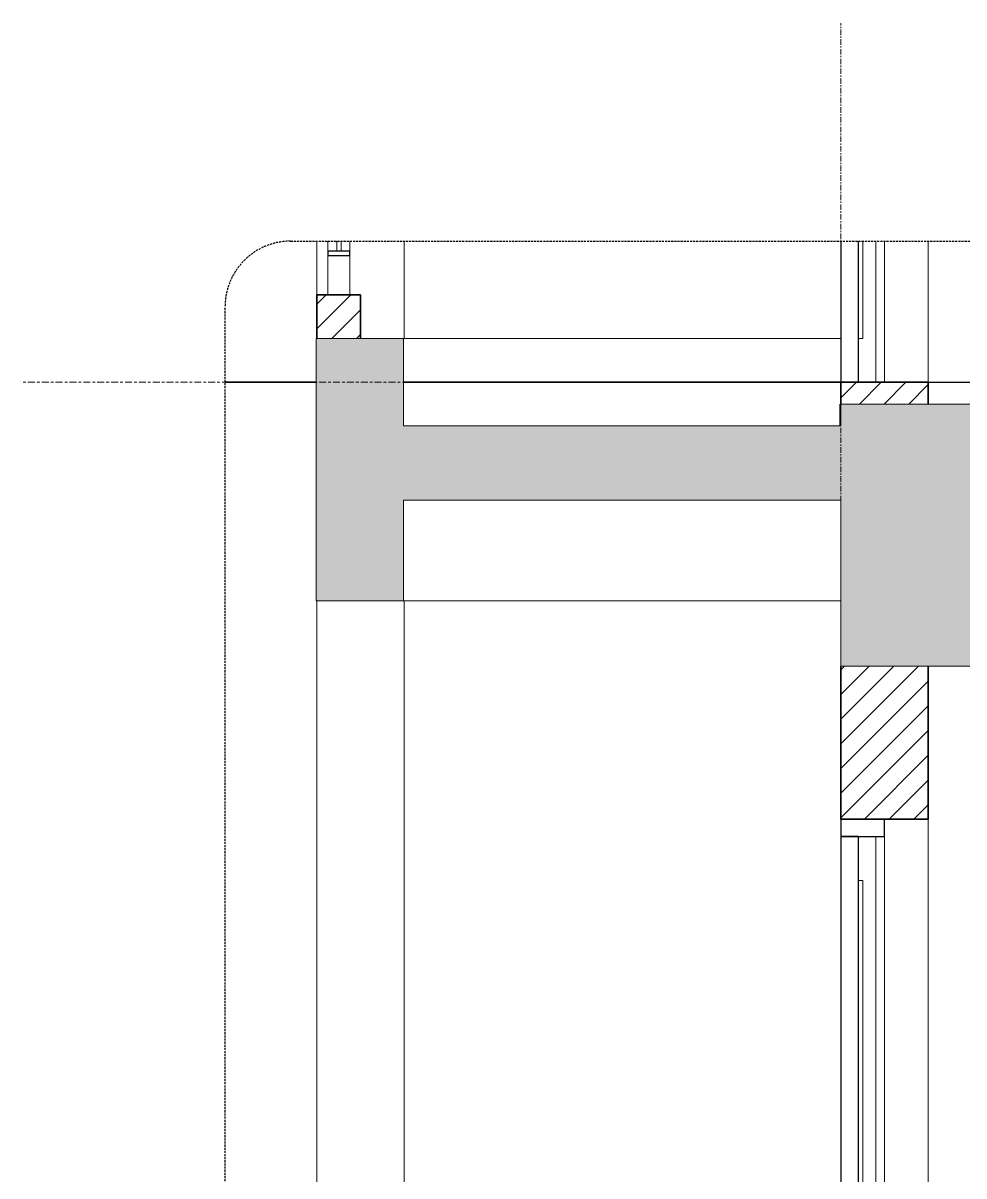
# Model space of a CAD drawing. Header units: millimetres. Extents: x 50254 to 245170, y 481 to 78637.
# Drawn here: x 65423 to 67577, y 3783 to 6422 of the extents above; entities that cross this region are included whole.
import ezdxf

# ---------------------------------------------------------------- set-up
doc = ezdxf.new("R2010")
doc.units = ezdxf.units.MM
for name, pattern in [('Centre', [31.75, 6.35, -4.7625, 15.875, -4.7625]), ('Grid Line', [22.225, 12.7, -3.175, 3.175, -3.175]), ('Hidden', [7.14375, 4.7625, -2.38125]), ('IMPORT-CENTER _2_', [40.64, 25.4, -5.08, 5.08, -5.08])]:
    doc.linetypes.add(name, pattern=pattern)
for name, color, linetype, lineweight in [('0-4', 90, 'Continuous', 5), ('A-DETL-GENF', 92, 'Continuous', 18), ('A-DETL-GENF-4', 92, 'Hidden', 25), ('A-DETL-GENF-5', 9, 'Continuous', 18), ('A-DETL-THIN', 151, 'Continuous', 18), ('A-DOOR', 31, 'Continuous', 18), ('A-DOOR-4', 31, 'Continuous', 25), ('A-DOOR-FRAM', 31, 'Continuous', 25), ('A-DOOR-FRAM-1', 31, 'Continuous', 18), ('A-DOOR-GLAZ', 31, 'Continuous', 18), ('A-FLOR-FNSH-1', 250, 'Continuous', 35), ('A-FLOR-HRAL', 11, 'Continuous', 18), ('A-FLOR-HRAL-3', 11, 'Continuous', 25), ('A-FLOR-LEVL-2', 51, 'Centre', 9), ('A-FLOR-PATT-1', 253, 'Continuous', 18), ('A-WALL', 113, 'Continuous', 18), ('A-WALL-4', 250, 'Continuous', 35), ('A-WALL-PATT-2', 111, 'Continuous', 18), ('G-IMPT', 8, 'Continuous', 18), ('G-IMPT-4', 8, 'IMPORT-CENTER _2_', 18), ('M-EQPM', 50, 'Continuous', 18), ('M-EQPM-2', 50, 'Continuous', 25), ('S-BEAM-1', 7, 'Continuous', 18), ('S-COLS', 52, 'Continuous', 18), ('S-GRID-1', 1, 'Grid Line', 9)]:
    doc.layers.add(name, color=color, linetype=linetype, lineweight=lineweight)
pattern_1 = [(50, (29822, 15375), (364.368, -31.878), [38.1, -419.1]), (355, (29822, 15375), (-70.486, 382.113), [30.48, -335.28]), (100.451, (29852.37, 15372.34), (293.885, 350.233), [32.38, -356.18]), (46.184, (29822, 15476.6), (542.158, -84.086), [57.15, -628.65]), (96.636, (29867.2, 15469.6), (474.805, 494.855), [48.57, -534.27]), (351.184, (29822, 15476.6), (474.81, 494.85), [45.72, -502.92]), (21, (29872.8, 15451.2), (303.2285, -204.5305), [38.1, -419.1]), (326, (29872.8, 15451.2), (123.604, 368.376), [30.48, -335.28]), (71.451, (29898.08, 15434.16), (426.834, 163.843), [32.38, -356.18]), (37.5, (29822, 15375), (6.1766, 169.1102), [3.353, -327.863, 3.353, -337.007, -336.55]), (37.5, (29822, 15375), (6.1766, 169.1102), [-671.576, 3.353, -333.197]), (7.5, (29822, 15375), (133.639, 200.3615), [3.353, -190.703, 3.353, -320.243, -128.27]), (7.5, (29822, 15375), (133.639, 200.3615), [-517.652, 3.353, -124.917]), (327.5, (29708.72, 15375), (271.1818, -11.4584), [3.353, -123.647, 3.353, -392.887, -525.78]), (327.5, (29708.72, 15375), (271.1818, -11.4584), [-523.24, 3.353, -522.427]), (317.5, (29657.92, 15375), (296.2585, 50.853), [3.353, -161.747, 3.353, -259.791, -373.38]), (317.5, (29657.92, 15375), (296.2585, 50.853), [-428.244, 3.353, -370.027]), (45, (29822, 15375), (-125.7236, 125.7236), []), (45, (29822, 15565.5), (-125.7236, 125.7236), [])]
pattern_2 = [(45, (72580.485, 15375), (-28.28427, 28.28427), [])]

# ---------------------------------------------------------------- blocks, each defined once
blk = doc.blocks.new('NCV_TKTC_KET CAU_rvt-2-TKCS_CĂN HỘ LOẠI 1 - MẶT CẮT 1')
at = {"layer": 'A-FLOR-PATT-1'}
h = blk.add_hatch(dxfattribs=at)
h.set_pattern_fill('FP_4', color=256, style=0, pattern_type=2)
h.set_pattern_definition(pattern_1)
h.paths.add_polyline_path([(24535.3, 5500), (24536.9, 5500), (24536.9, 5550), (24535.3, 5550), (24535.3, 5500.7)])
h.paths.add_polyline_path([(33537.4, 5530), (33537.4, 5550), (33534.9, 5550), (33534.9, 5530)])
h = blk.add_hatch(dxfattribs=at)
h.set_pattern_fill('FP_4', color=256, style=0, pattern_type=2)
h.set_pattern_definition(pattern_1)
h.paths.add_polyline_path([(24535.3, 5500), (24536.9, 5500), (24536.9, 5550), (24535.3, 5550), (24535.3, 5500.7)])
h.paths.add_polyline_path([(33537.4, 5530), (33537.4, 5550), (33534.9, 5550), (33534.9, 5530)])
at = {"layer": 'A-FLOR-FNSH-1'}
for p, q in [((24536.9, 5550), (24535.3, 5550)), ((24535.3, 5550), (24535.3, 5500))]:
    blk.add_line(p, q, dxfattribs=at)
at = {"layer": 'S-BEAM-1'}
for p, q in [((23535.3, 5700), (24536.9, 5700)), ((23535.3, 5100), (24536.9, 5100))]:
    blk.add_line(p, q, dxfattribs=at)
blk = doc.blocks.new('DEG_02-DEG_03 - DEG_02-2500x2400mm-CỬA ĐI 02 CÁNH TRƯỢT-625766-TKCS_CĂN HỘ LOẠI 1 - MẶT CẮT 1')
at = {"layer": 'A-DOOR'}
for p, q in [((24616.9, 4560), (24616.9, 2200)), ((24503.9, 3408.7), (24502.6, 3408.7)), ((24503.9, 3343.9), (24503.9, 3408.7)), ((24533.9, 3407), (24503.9, 3407)), ((24503.9, 3407), (24503.9, 3393)), ((24533.9, 3407), (24503.9, 3407)), ((24536.9, 3420), (24533.9, 3420)), ((24536.9, 3420), (24533.9, 3420)), ((24533.9, 3420), (24533.9, 3380)), ((24533.9, 3393), (24533.9, 3407)), ((24536.9, 3380), (24536.9, 3420)), ((24619.9, 3420), (24616.9, 3420)), ((24619.9, 3420), (24619.9, 3400)), ((24649.9, 3407), (24619.9, 3407)), ((24649.9, 3399.2), (24649.9, 3408.3)), ((24503.9, 3393), (24533.9, 3393)), ((24503.9, 3393), (24533.9, 3393)), ((24533.9, 3380), (24536.9, 3380)), ((24533.9, 3380), (24536.9, 3380)), ((24616.9, 3380), (24619.9, 3380)), ((24619.9, 3400), (24619.9, 3380)), ((24619.9, 3393), (24649.9, 3393)), ((24649.9, 3345.2), (24649.9, 3399.2)), ((24503.9, 3343.9), (24503.9, 3343.7)), ((24503.9, 3343.7), (24503.9, 3343.8)), ((24649.9, 3343.7), (24649.9, 3345.2)), ((24649.9, 3345.2), (24649.9, 3343.7))]:
    blk.add_line(p, q, dxfattribs=at)
at = {"layer": 'A-DOOR', "flags": 128}
for points in [[(24493, 3399.2), (24493, 3399.6), (24493, 3400), (24493.1, 3400.3), (24493.1, 3400.7), (24493.2, 3401.1), (24493.3, 3401.5), (24493.4, 3401.8), (24493.5, 3402.2), (24493.6, 3402.5), (24493.7, 3402.9), (24493.9, 3403.2), (24494.1, 3403.6), (24494.2, 3403.9), (24494.4, 3404.2), (24494.6, 3404.5), (24494.9, 3404.9), (24495.1, 3405.2), (24495.3, 3405.4), (24495.6, 3405.7), (24495.9, 3406), (24496.1, 3406.3), (24496.4, 3406.5), (24496.7, 3406.7), (24497, 3407), (24497.3, 3407.2), (24497.7, 3407.4), (24498, 3407.5), (24498.3, 3407.7), (24498.7, 3407.9), (24499, 3408), (24499.4, 3408.2), (24499.7, 3408.3), (24500.1, 3408.4), (24500.5, 3408.5), (24500.8, 3408.5), (24501.2, 3408.6), (24501.6, 3408.6), (24502, 3408.7), (24502.3, 3408.7), (24502.4, 3408.7)], [(24502.6, 3408.7), (24500.5, 3408.4), (24498.5, 3407.8), (24496.6, 3406.6), (24495.1, 3405.2), (24494, 3403.3), (24493.2, 3401.3), (24493, 3399.2)], [(24502.6, 3408.7), (24502.6, 3408.7), (24502.6, 3408.7), (24502.5, 3408.7), (24502.5, 3408.7), (24502.5, 3408.7), (24502.5, 3408.7), (24502.5, 3408.7), (24502.5, 3408.7), (24502.4, 3408.7), (24502.4, 3408.7), (24502.4, 3408.7), (24502.4, 3408.7)], [(24502.4, 3408.7), (24502.4, 3408.7), (24502.4, 3408.7), (24502.4, 3408.7), (24502.5, 3408.7), (24502.5, 3408.7), (24502.5, 3408.7), (24502.5, 3408.7), (24502.5, 3408.7), (24502.5, 3408.7), (24502.6, 3408.7), (24502.6, 3408.7), (24502.6, 3408.7), (24502.6, 3408.7), (24502.7, 3408.7), (24502.7, 3408.7), (24502.7, 3408.7), (24502.8, 3408.7), (24502.8, 3408.7), (24502.8, 3408.7), (24502.9, 3408.7), (24502.9, 3408.7), (24503, 3408.7), (24503, 3408.7), (24503.1, 3408.7), (24503.1, 3408.7), (24503.2, 3408.7), (24503.2, 3408.7), (24503.3, 3408.7), (24503.3, 3408.7), (24503.4, 3408.7), (24503.4, 3408.7), (24503.5, 3408.7), (24503.6, 3408.7), (24503.6, 3408.7), (24503.7, 3408.7), (24503.7, 3408.7), (24503.8, 3408.7), (24503.9, 3408.7), (24503.9, 3408.7), (24503.9, 3408.7)], [(24649.9, 3408.7), (24650, 3408.7), (24650.1, 3408.7), (24650.1, 3408.7), (24650.2, 3408.7), (24650.2, 3408.7), (24650.3, 3408.7), (24650.4, 3408.7), (24650.4, 3408.7), (24650.5, 3408.7), (24650.5, 3408.7), (24650.6, 3408.7), (24650.6, 3408.7), (24650.7, 3408.7), (24650.7, 3408.7), (24650.8, 3408.7), (24650.8, 3408.7), (24650.9, 3408.7), (24650.9, 3408.7), (24651, 3408.7), (24651, 3408.7), (24651.1, 3408.7), (24651.1, 3408.7), (24651.1, 3408.7), (24651.2, 3408.7), (24651.2, 3408.7), (24651.2, 3408.7), (24651.3, 3408.7), (24651.3, 3408.7), (24651.3, 3408.7), (24651.3, 3408.7), (24651.4, 3408.7), (24651.4, 3408.7), (24651.4, 3408.7), (24651.4, 3408.7), (24651.4, 3408.7), (24651.4, 3408.7), (24651.4, 3408.7), (24651.4, 3408.7), (24651.4, 3408.7)], [(24651.4, 3408.7), (24651.4, 3408.7), (24651.4, 3408.7), (24651.4, 3408.7), (24651.4, 3408.7), (24651.4, 3408.7), (24651.4, 3408.7), (24651.4, 3408.7), (24651.4, 3408.7), (24651.3, 3408.7), (24651.3, 3408.7), (24651.3, 3408.7), (24651.3, 3408.7), (24651.2, 3408.7), (24651.2, 3408.7), (24651.2, 3408.7), (24651.1, 3408.7), (24651.1, 3408.7), (24651.1, 3408.7), (24651, 3408.7), (24651, 3408.7), (24650.9, 3408.7), (24650.9, 3408.7), (24650.8, 3408.7), (24650.8, 3408.7), (24650.7, 3408.7), (24650.7, 3408.7), (24650.6, 3408.7), (24650.6, 3408.7), (24650.5, 3408.7), (24650.5, 3408.7), (24650.4, 3408.7), (24650.4, 3408.7), (24650.3, 3408.7), (24650.2, 3408.7), (24650.2, 3408.7), (24650.1, 3408.7), (24650.1, 3408.7), (24650, 3408.7), (24650, 3408.7), (24649.9, 3408.7)], [(24651.4, 3408.7), (24651.8, 3408.7), (24652.2, 3408.6), (24652.6, 3408.6), (24652.9, 3408.5), (24653.3, 3408.5), (24653.7, 3408.4), (24654, 3408.3), (24654.4, 3408.2), (24654.8, 3408.1), (24655.1, 3407.9), (24655.5, 3407.8), (24655.8, 3407.6), (24656.1, 3407.4), (24656.5, 3407.2), (24656.8, 3407), (24657.1, 3406.8), (24657.4, 3406.6), (24657.7, 3406.3), (24657.9, 3406.1), (24658.2, 3405.8), (24658.5, 3405.5), (24658.7, 3405.2), (24659, 3404.9), (24659.2, 3404.6), (24659.4, 3404.3), (24659.6, 3404), (24659.8, 3403.7), (24659.9, 3403.3), (24660.1, 3403), (24660.2, 3402.6), (24660.4, 3402.3), (24660.5, 3401.9), (24660.6, 3401.6), (24660.7, 3401.2), (24660.7, 3400.8), (24660.8, 3400.4), (24660.8, 3400.1), (24660.9, 3399.7), (24660.9, 3399.3), (24660.9, 3399.2)], [(24502.1, 3345.2), (24500.1, 3351.5), (24498.3, 3357.8), (24496.7, 3364.2), (24495.5, 3370.7), (24494.5, 3377.2), (24493.7, 3383.8), (24493.2, 3390.3), (24493, 3396.9), (24493, 3399.2)], [(24493, 3399.2), (24494, 3380.9), (24497.1, 3362.8), (24502.2, 3345.2)], [(24660.9, 3399.2), (24660.8, 3392.6), (24660.4, 3386), (24659.7, 3379.5), (24658.8, 3373), (24657.6, 3366.5), (24656.2, 3360.1), (24654.5, 3353.7), (24652.5, 3347.4), (24651.8, 3345.2)], [(24503.9, 3343.7), (24503.8, 3343.7), (24503.8, 3343.7), (24503.7, 3343.7), (24503.6, 3343.8), (24503.5, 3343.8), (24503.4, 3343.8), (24503.3, 3343.9), (24503.2, 3343.9), (24503.1, 3343.9), (24503.1, 3344), (24503, 3344), (24502.9, 3344.1), (24502.8, 3344.2), (24502.8, 3344.2), (24502.7, 3344.3), (24502.6, 3344.3), (24502.6, 3344.4), (24502.5, 3344.5), (24502.4, 3344.6), (24502.4, 3344.6), (24502.3, 3344.7), (24502.3, 3344.8), (24502.2, 3344.9), (24502.2, 3345), (24502.2, 3345), (24502.1, 3345.1), (24502.1, 3345.2)], [(24502.2, 3345.2), (24502.5, 3344.7), (24502.9, 3344.3), (24503.4, 3344), (24503.9, 3343.9)], [(24651.8, 3345.2), (24651.8, 3345.1), (24651.7, 3345), (24651.7, 3345), (24651.6, 3344.9), (24651.6, 3344.8), (24651.5, 3344.7), (24651.5, 3344.6), (24651.4, 3344.6), (24651.4, 3344.5), (24651.3, 3344.4), (24651.2, 3344.3), (24651.2, 3344.3), (24651.1, 3344.2), (24651, 3344.2), (24651, 3344.1), (24650.9, 3344), (24650.8, 3344), (24650.7, 3343.9), (24650.6, 3343.9), (24650.6, 3343.9), (24650.5, 3343.8), (24650.4, 3343.8), (24650.3, 3343.8), (24650.2, 3343.7), (24650.1, 3343.7), (24650, 3343.7), (24649.9, 3343.7)]]:
    blk.add_lwpolyline(points, dxfattribs=at)
at = {"layer": 'A-DOOR-4'}
for p, q in [((24576.9, 4560), (24536.9, 4560)), ((24536.9, 4560), (24536.9, 2200)), ((24576.9, 2200), (24576.9, 4560)), ((24536.9, 2200), (24576.9, 2200))]:
    blk.add_line(p, q, dxfattribs=at)
at = {"layer": 'A-DOOR-FRAM'}
for p, q in [((24636.9, 4600), (24536.9, 4600)), ((24536.9, 4600), (24536.9, 4560)), ((24636.9, 4560), (24636.9, 4600)), ((24536.9, 4560), (24636.9, 4560))]:
    blk.add_line(p, q, dxfattribs=at)
at = {"layer": 'A-DOOR-FRAM-1'}
for p, q in [((24636.9, 4560), (24636.9, 3407)), ((24636.9, 3393.1), (24636.9, 2200))]:
    blk.add_line(p, q, dxfattribs=at)
at = {"layer": 'A-DOOR-GLAZ'}
for p, q in [((24586.9, 4460), (24576.9, 4460)), ((24586.9, 4460), (24586.9, 2300)), ((24576.9, 2300), (24586.9, 2300))]:
    blk.add_line(p, q, dxfattribs=at)
blk = doc.blocks.new('DEG_02-DEG_03 - DEG_02-2500x2400mm-CỬA ĐI 02 CÁNH TRƯỢT-V23-TKCS_CĂN HỘ LOẠI 1 - MẶT CẮT 1')
at = {"layer": 'A-DOOR'}
blk.add_line((24616.9, 5923), (24616.9, 5600), dxfattribs=at)
at = {"layer": 'A-DOOR-4'}
for p, q in [((24536.9, 5923), (24536.9, 5600)), ((24576.9, 5600), (24576.9, 5923)), ((24536.9, 5600), (24576.9, 5600))]:
    blk.add_line(p, q, dxfattribs=at)
at = {"layer": 'A-DOOR-FRAM-1'}
blk.add_line((24636.9, 5923), (24636.9, 5600), dxfattribs=at)
at = {"layer": 'A-DOOR-GLAZ'}
for p in [(24586.9, 5923), (24576.9, 5700)]:
    blk.add_line(p, (24586.9, 5700), dxfattribs=at)
blk = doc.blocks.new('Railing - 50 x 10mm-1251315-TKCS_CĂN HỘ LOẠI 1 - MẶT CẮT 1')
at = {"layer": 'A-FLOR-HRAL'}
for p, q in [((23362.4, 5900), (23362.4, 5923)), ((23412.4, 5900), (23412.4, 5923)), ((23362.4, 5800), (23362.4, 5890)), ((23412.4, 5800), (23412.4, 5890))]:
    blk.add_line(p, q, dxfattribs=at)
blk = doc.blocks.new('Railing - 10mm-1251313-TKCS_CĂN HỘ LOẠI 1 - MẶT CẮT 1')
at = {"layer": 'A-FLOR-HRAL'}
for p, q in [((23382.4, 5900), (23382.4, 5923)), ((23392.4, 5900), (23392.4, 5923))]:
    blk.add_line(p, q, dxfattribs=at)
blk = doc.blocks.new('Railing - Railing-1266134-TKCS_CĂN HỘ LOẠI 1 - MẶT CẮT 1')
at = {"layer": 'A-FLOR-HRAL-3'}
for p, q in [((23412.4, 5900), (23362.4, 5900)), ((23362.4, 5900), (23362.4, 5890)), ((23362.4, 5890), (23412.4, 5890)), ((23412.4, 5890), (23412.4, 5900))]:
    blk.add_line(p, q, dxfattribs=at)
for name in ['Railing - 50 x 10mm-1251315-TKCS_CĂN HỘ LOẠI 1 - MẶT CẮT 1', 'Railing - 10mm-1251313-TKCS_CĂN HỘ LOẠI 1 - MẶT CẮT 1']:
    blk.add_blockref(name, (0, 0))
blk = doc.blocks.new('TKTC_XREF_251221_MB TANG 2-7 - TKTC_XREF_260130_MB TANG 2-5_dwg_THU NUOC - THU NUOC-444531-TKCS_MB TẦNG 1-4746804-TKCS_CĂN HỘ LOẠI 1 - MẶT CẮT 1')
at = {"layer": 'G-IMPT'}
for p, q in [((23639.3, 5600), (23789.3, 5600)), ((23789.3, 5600), (23639.3, 5600)), ((23664.3, 5600), (23764.3, 5600)), ((23764.3, 5600), (23664.3, 5600)), ((23680.3, 5600), (23674.3, 5600)), ((23674.3, 5600), (23680.3, 5600)), ((23686.7, 5600), (23692.7, 5600)), ((23692.7, 5600), (23686.7, 5600)), ((23699.1, 5600), (23705.1, 5600)), ((23705.1, 5600), (23699.1, 5600)), ((23717.6, 5600), (23711.6, 5600)), ((23711.6, 5600), (23717.6, 5600)), ((23717.6, 5600), (23711.6, 5600)), ((23711.6, 5600), (23717.6, 5600)), ((23714.3, 5600), (23714.3, 5600)), ((23714.3, 5600), (23714.3, 5600)), ((23714.3, 5600), (23714.3, 5600)), ((23714.3, 5600), (23714.3, 5600)), ((23729.6, 5600), (23723.6, 5600)), ((23723.6, 5600), (23729.6, 5600)), ((23742, 5600), (23736, 5600)), ((23736, 5600), (23742, 5600)), ((23748.4, 5600), (23754.4, 5600)), ((23754.4, 5600), (23748.4, 5600))]:
    blk.add_line(p, q, dxfattribs=at)
blk = doc.blocks.new('TKTC_XREF_251221_MB TANG 2-7 - TKTC_XREF_260130_MB TANG 2-5_dwg_$cc-V43-TKCS_CĂN HỘ LOẠI 1 - MẶT CẮT 1')
at = {"layer": 'G-IMPT-4'}
for p, q in [((24346.1, 5600), (24499.1, 5600)), ((24422.6, 5600), (24422.6, 5600))]:
    blk.add_line(p, q, dxfattribs=at)
at = {"layer": 'M-EQPM'}
for p, q in [((24422.6, 5600), (24368.5, 5600)), ((24368.5, 5600), (24422.6, 5600)), ((24422.6, 5600), (24410, 5600)), ((24410, 5600), (24422.6, 5600)), ((24422.6, 5600), (24435.1, 5600)), ((24435.1, 5600), (24422.6, 5600)), ((24479.4, 5600), (24479.4, 5600))]:
    blk.add_line(p, q, dxfattribs=at)
blk = doc.blocks.new('TKTC_XREF_251221_MB TANG 2-7 - TKTC_XREF_260130_MB TANG 2-5_dwg_CUM U_DN100-V44-TKCS_CĂN HỘ LOẠI 1 - MẶT CẮT 1')
at = {"layer": 'G-IMPT'}
for p, q in [((24422.6, 5600), (24355.5, 5600)), ((24355.5, 5600), (24422.6, 5600)), ((24422.6, 5600), (24363.2, 5600)), ((24363.2, 5600), (24422.6, 5600)), ((24422.6, 5600), (24422.6, 5600)), ((24487.4, 5600), (24422.6, 5600)), ((24487.4, 5600), (24422.6, 5600)), ((24487.4, 5600), (24422.6, 5600)), ((24487.4, 5600), (24422.6, 5600)), ((24489.3, 5600), (24487.4, 5600)), ((24487.4, 5600), (24489.3, 5600)), ((24489.3, 5600), (24487.4, 5600)), ((24487.4, 5600), (24489.3, 5600)), ((24494.1, 5600), (24489.3, 5600)), ((24489.3, 5600), (24494.1, 5600)), ((24489.3, 5600), (24494.1, 5600)), ((24489.3, 5600), (24494.1, 5600)), ((24494.1, 5600), (24489.3, 5600)), ((24489.3, 5600), (24494.1, 5600)), ((24489.3, 5600), (24494.1, 5600)), ((24489.3, 5600), (24494.1, 5600)), ((24494.1, 5600), (24494.1, 5600)), ((24494.1, 5600), (24494.1, 5600)), ((24495.1, 5600), (24500.5, 5600)), ((24500.5, 5600), (24495.1, 5600)), ((24495.1, 5600), (24500.5, 5600)), ((24500.5, 5600), (24495.1, 5600)), ((24501.5, 5600), (24500.5, 5600)), ((24500.5, 5600), (24501.5, 5600)), ((24501.5, 5600), (24500.5, 5600)), ((24500.5, 5600), (24501.5, 5600))]:
    blk.add_line(p, q, dxfattribs=at)
blk = doc.blocks.new('TKTC_XREF_251221_MB TANG 2-7 - TKTC_XREF_260130_MB TANG 2-5_dwg_$cc-V45-TKCS_CĂN HỘ LOẠI 1 - MẶT CẮT 1')
at = {"layer": 'G-IMPT-4'}
for p, q in [((24374.1, 5600), (24495.2, 5600)), ((24435, 5600), (24434.4, 5600))]:
    blk.add_line(p, q, dxfattribs=at)
at = {"layer": 'M-EQPM'}
for p, q in [((24434.9, 5600), (24434.4, 5600)), ((24434.4, 5600), (24434.7, 5600)), ((24434.7, 5600), (24434.9, 5600)), ((24479.7, 5600), (24479.7, 5600))]:
    blk.add_line(p, q, dxfattribs=at)
blk = doc.blocks.new('TKTC_XREF_251221_MB TANG 2-7 - TKTC_XREF_260130_MB TANG 2-5_dwg_CUM U_DN100-V46-TKCS_CĂN HỘ LOẠI 1 - MẶT CẮT 1')
at = {"layer": 'G-IMPT'}
for p, q in [((24436.1, 5600), (24436.3, 5600)), ((24487.5, 5600), (24436.1, 5600)), ((24436.2, 5600), (24436.3, 5600)), ((24436.2, 5600), (24436.3, 5600)), ((24487.6, 5600), (24436.3, 5600)), ((24489, 5600), (24492.8, 5600)), ((24489, 5600), (24492.8, 5600)), ((24489.1, 5600), (24492.9, 5600)), ((24489.1, 5600), (24492.9, 5600)), ((24492.8, 5600), (24492.8, 5600)), ((24492.8, 5600), (24492.8, 5600)), ((24492.8, 5600), (24492.8, 5600)), ((24492.9, 5600), (24492.9, 5600)), ((24492.9, 5600), (24492.9, 5600)), ((24492.9, 5600), (24492.9, 5600)), ((24493.5, 5600), (24493.5, 5600)), ((24493.7, 5600), (24493.6, 5600)), ((24495.1, 5600), (24495.1, 5600)), ((24495.2, 5600), (24495.2, 5600)), ((24496.6, 5600), (24496.6, 5600)), ((24496.7, 5600), (24496.7, 5600)), ((24498.6, 5600), (24497.8, 5600)), ((24497.8, 5600), (24498.6, 5600)), ((24498.7, 5600), (24497.9, 5600)), ((24497.9, 5600), (24498.7, 5600)), ((24498.6, 5600), (24498.6, 5600)), ((24498.7, 5600), (24498.7, 5600))]:
    blk.add_line(p, q, dxfattribs=at)
at = {"layer": 'G-IMPT', "flags": 128}
for points in [[(24487.5, 5600), (24436.2, 5600), (24436.2, 5600)], [(24487.6, 5600), (24436.3, 5600), (24436.3, 5600)], [(24489, 5600), (24489, 5600), (24487.5, 5600), (24487.5, 5600), (24489, 5600), (24489, 5600)], [(24489.1, 5600), (24489.1, 5600), (24487.6, 5600), (24487.6, 5600), (24489.1, 5600), (24489.1, 5600)], [(24492.8, 5600), (24489, 5600), (24489, 5600), (24492.8, 5600)], [(24492.9, 5600), (24489.1, 5600), (24489.1, 5600), (24492.9, 5600)], [(24493.5, 5600), (24497.8, 5600), (24497.8, 5600), (24493.5, 5600)], [(24493.7, 5600), (24497.9, 5600), (24497.9, 5600), (24493.7, 5600)]]:
    blk.add_lwpolyline(points, dxfattribs=at)
blk = doc.blocks.new('TKTC_XREF_251221_MB TANG 2-7 - TKTC_XREF_260130_MB TANG 2-5_dwg_$cc-V51-TKCS_CĂN HỘ LOẠI 1 - MẶT CẮT 1')
at = {"layer": 'G-IMPT-4'}
for p, q in [((24231.9, 5600), (24384.9, 5600)), ((24308.4, 5600), (24308.4, 5600))]:
    blk.add_line(p, q, dxfattribs=at)
at = {"layer": 'M-EQPM'}
for p, q in [((24308.4, 5600), (24251.5, 5600)), ((24251.5, 5600), (24365.2, 5600)), ((24362.4, 5600), (24254.3, 5600)), ((24254.3, 5600), (24308.4, 5600)), ((24308.4, 5600), (24362.4, 5600)), ((24365.2, 5600), (24308.4, 5600))]:
    blk.add_line(p, q, dxfattribs=at)
blk = doc.blocks.new('TKTC_XREF_251221_MB TANG 2-7 - TKTC_XREF_260130_MB TANG 2-5_dwg_CUM U_DN100-V36-TKCS_CĂN HỘ LOẠI 1 - MẶT CẮT 1')
at = {"layer": 'G-IMPT'}
for p, q in [((28750.6, 5600), (28735.3, 5600)), ((28735.3, 5600), (28737.2, 5600)), ((28740.1, 5600), (28737.2, 5600)), ((28737.2, 5600), (28748.7, 5600)), ((28747.3, 5600), (28738.7, 5600)), ((28739, 5600), (28876.6, 5600)), ((28745.8, 5600), (28740.1, 5600)), ((28741.4, 5600), (28740.4, 5600)), ((28745.5, 5600), (28740.4, 5600)), ((28744.6, 5600), (28741.4, 5600)), ((28744.6, 5600), (28741.4, 5600)), ((28744.6, 5600), (28741.4, 5600)), ((28745.5, 5600), (28744.6, 5600)), ((28748.7, 5600), (28745.8, 5600)), ((28747, 5600), (28868.7, 5600)), ((28747, 5600), (28751, 5600)), ((28748.7, 5600), (28750.6, 5600)), ((28751, 5600), (28864.7, 5600)), ((28868.7, 5600), (28864.7, 5600)), ((28880.3, 5600), (28865, 5600)), ((28865, 5600), (28866.9, 5600)), ((28869.8, 5600), (28866.9, 5600)), ((28866.9, 5600), (28878.4, 5600)), ((28877, 5600), (28868.3, 5600)), ((28875.5, 5600), (28869.8, 5600)), ((28871, 5600), (28870.1, 5600)), ((28875.2, 5600), (28870.1, 5600)), ((28874.2, 5600), (28871, 5600)), ((28874.2, 5600), (28871, 5600)), ((28874.2, 5600), (28871, 5600)), ((28875.2, 5600), (28874.2, 5600)), ((28878.4, 5600), (28875.5, 5600)), ((28878.4, 5600), (28880.3, 5600))]:
    blk.add_line(p, q, dxfattribs=at)
blk = doc.blocks.new('TKTC_XREF_251221_MB TANG 2-7 - TKTC_XREF_260130_MB TANG 2-5_dwg_$cc-V49-TKCS_CĂN HỘ LOẠI 1 - MẶT CẮT 1')
at = {"layer": 'G-IMPT-4'}
for p, q in [((25236.5, 5600), (25357.6, 5600)), ((25296.7, 5600), (25297.3, 5600))]:
    blk.add_line(p, q, dxfattribs=at)
at = {"layer": 'M-EQPM'}
for p, q in [((25297, 5600), (25252, 5600)), ((25252, 5600), (25342, 5600)), ((25342, 5600), (25297, 5600)), ((25297.3, 5600), (25297.3, 5600))]:
    blk.add_line(p, q, dxfattribs=at)
blk = doc.blocks.new('TKTC_XREF_251221_MB TANG 2-7 - TKTC_XREF_260130_MB TANG 2-5_dwg_CUM U_DN100-V50-TKCS_CĂN HỘ LOẠI 1 - MẶT CẮT 1')
at = {"layer": 'G-IMPT'}
for p, q in [((25241.6, 5600), (25239.3, 5600)), ((25247.3, 5600), (25240.5, 5600)), ((25240.7, 5600), (25240.8, 5600)), ((25240.8, 5600), (25349.7, 5600)), ((25246.1, 5600), (25241.6, 5600)), ((25241.6, 5600), (25241.6, 5600)), ((25242.6, 5600), (25241.8, 5600)), ((25245.1, 5600), (25242.6, 5600)), ((25245.1, 5600), (25242.6, 5600)), ((25245.1, 5600), (25242.6, 5600)), ((25245.9, 5600), (25245.1, 5600)), ((25248.4, 5600), (25246.1, 5600)), ((25246.1, 5600), (25246.1, 5600)), ((25247.1, 5600), (25343.4, 5600)), ((25250.3, 5600), (25340.3, 5600)), ((25344.2, 5600), (25342, 5600)), ((25349.9, 5600), (25343.1, 5600)), ((25348.8, 5600), (25344.2, 5600)), ((25344.2, 5600), (25344.2, 5600)), ((25345.2, 5600), (25344.5, 5600)), ((25347.8, 5600), (25345.2, 5600)), ((25347.8, 5600), (25345.2, 5600)), ((25347.8, 5600), (25345.2, 5600)), ((25348.5, 5600), (25347.8, 5600)), ((25351, 5600), (25348.8, 5600)), ((25348.8, 5600), (25348.8, 5600)), ((25349.7, 5600), (25349.7, 5600))]:
    blk.add_line(p, q, dxfattribs=at)
at = {"layer": 'G-IMPT', "flags": 128}
for points in [[(25248.4, 5600), (25249.9, 5600), (25249.9, 5600), (25237.8, 5600), (25237.8, 5600), (25239.3, 5600)], [(25239.3, 5600), (25239.3, 5600), (25248.4, 5600), (25248.4, 5600)], [(25245.9, 5600), (25245.9, 5600), (25241.8, 5600), (25241.8, 5600)], [(25247, 5600), (25247.1, 5600), (25250.3, 5600)], [(25343.3, 5600), (25343.4, 5600), (25340.3, 5600)], [(25351.1, 5600), (25352.6, 5600), (25352.6, 5600), (25340.4, 5600), (25340.4, 5600), (25342, 5600)], [(25342, 5600), (25342, 5600), (25351.1, 5600), (25351, 5600)], [(25348.5, 5600), (25348.5, 5600), (25344.5, 5600), (25344.5, 5600)]]:
    blk.add_lwpolyline(points, dxfattribs=at)
blk = doc.blocks.new('TKTC_XREF_251221_MB TANG 2-7 - TKTC_XREF_260130_MB TANG 2-5_dwg_$cc-4746808-TKCS_CĂN HỘ LOẠI 1 - MẶT CẮT 1')
at = {"layer": 'G-IMPT-4'}
for p, q in [((24345.9, 5600), (24499, 5600)), ((24422.4, 5600), (24422.4, 5600))]:
    blk.add_line(p, q, dxfattribs=at)
at = {"layer": 'M-EQPM'}
for p, q in [((24422.4, 5600), (24368.4, 5600)), ((24368.4, 5600), (24422.4, 5600)), ((24422.4, 5600), (24409.9, 5600)), ((24409.9, 5600), (24422.4, 5600)), ((24422.4, 5600), (24435, 5600)), ((24435, 5600), (24422.4, 5600)), ((24479.3, 5600), (24479.3, 5600))]:
    blk.add_line(p, q, dxfattribs=at)
blk = doc.blocks.new('TKTC_XREF_251221_MB TANG 2-7 - TKTC_XREF_260130_MB TANG 2-5_dwg_CUM U_DN100-V56-TKCS_CĂN HỘ LOẠI 1 - MẶT CẮT 1')
at = {"layer": 'G-IMPT'}
for p, q in [((24422.4, 5600), (24355.3, 5600)), ((24355.3, 5600), (24422.4, 5600)), ((24422.4, 5600), (24363.1, 5600)), ((24363.1, 5600), (24422.4, 5600)), ((24422.4, 5600), (24422.4, 5600)), ((24487.3, 5600), (24422.4, 5600)), ((24487.3, 5600), (24422.4, 5600)), ((24487.3, 5600), (24422.4, 5600)), ((24487.3, 5600), (24422.4, 5600)), ((24489.2, 5600), (24487.3, 5600)), ((24487.3, 5600), (24489.2, 5600)), ((24489.2, 5600), (24487.3, 5600)), ((24487.3, 5600), (24489.2, 5600)), ((24494, 5600), (24489.2, 5600)), ((24489.2, 5600), (24494, 5600)), ((24489.2, 5600), (24494, 5600)), ((24489.2, 5600), (24494, 5600)), ((24494, 5600), (24489.2, 5600)), ((24489.2, 5600), (24494, 5600)), ((24489.2, 5600), (24494, 5600)), ((24489.2, 5600), (24494, 5600)), ((24494, 5600), (24494, 5600)), ((24494, 5600), (24494, 5600)), ((24494.9, 5600), (24500.4, 5600)), ((24500.4, 5600), (24494.9, 5600)), ((24494.9, 5600), (24500.4, 5600)), ((24500.4, 5600), (24494.9, 5600)), ((24501.3, 5600), (24500.4, 5600)), ((24500.4, 5600), (24501.3, 5600)), ((24501.3, 5600), (24500.4, 5600)), ((24500.4, 5600), (24501.3, 5600))]:
    blk.add_line(p, q, dxfattribs=at)
blk = doc.blocks.new('TKTC_XREF_251221_MB TANG 2-7 - TKTC_XREF_260130_MB TANG 2-5_dwg_THU NUOC - THU NUOC-444531-TKCS_MB TẦNG 1-4746810-TKCS_CĂN HỘ LOẠI 1 - MẶT CẮT 1')
at = {"layer": 'G-IMPT'}
for p, q in [((25012, 5600), (25162, 5600)), ((25162, 5600), (25012, 5600)), ((25037, 5600), (25137, 5600)), ((25137, 5600), (25037, 5600)), ((25052.9, 5600), (25046.9, 5600)), ((25046.9, 5600), (25052.9, 5600)), ((25059.3, 5600), (25065.3, 5600)), ((25065.3, 5600), (25059.3, 5600)), ((25071.7, 5600), (25077.7, 5600)), ((25077.7, 5600), (25071.7, 5600)), ((25090.2, 5600), (25084.2, 5600)), ((25084.2, 5600), (25090.2, 5600)), ((25090.2, 5600), (25084.2, 5600)), ((25084.2, 5600), (25090.2, 5600)), ((25087, 5600), (25087, 5600)), ((25087, 5600), (25087, 5600)), ((25087, 5600), (25087, 5600)), ((25087, 5600), (25087, 5600)), ((25102.2, 5600), (25096.2, 5600)), ((25096.2, 5600), (25102.2, 5600)), ((25114.6, 5600), (25108.6, 5600)), ((25108.6, 5600), (25114.6, 5600)), ((25121, 5600), (25127, 5600)), ((25127, 5600), (25121, 5600))]:
    blk.add_line(p, q, dxfattribs=at)
blk = doc.blocks.new('TKTC_XREF_251221_MB TANG 2-7 - TKTC_XREF_260130_MB TANG 2-5_dwg_FD-4746794-TKCS_CĂN HỘ LOẠI 1 - MẶT CẮT 1')
at = {"layer": 'G-IMPT'}
for p, q in [((23833.4, 5600), (23983.4, 5600)), ((23983.4, 5600), (23833.4, 5600)), ((23908.4, 5600), (23908.4, 5600))]:
    blk.add_line(p, q, dxfattribs=at)
at = {"layer": 'M-EQPM'}
for p, q in [((23961.7, 5600), (23855.1, 5600)), ((23946.1, 5600), (23870.7, 5600)), ((23946.1, 5600), (23870.7, 5600))]:
    blk.add_line(p, q, dxfattribs=at)
blk = doc.blocks.new('TKTC_XREF_251221_MB TANG 2-7 - TKTC_XREF_251221_MB TANG 2-7-2039446-TKCS_CĂN HỘ LOẠI 1 - MẶT CẮT 1')
at = {"layer": 'M-EQPM'}
for p, q in [((24236.6, 5600), (24236.9, 5600)), ((24537, 5600), (24236.6, 5600)), ((24536.9, 5600), (24236.8, 5600)), ((24236.8, 5600), (24536.9, 5600)), ((24236.9, 5600), (24537.4, 5600)), ((24335.4, 5600), (24485, 5600)), ((24485, 5600), (24335.4, 5600)), ((24336.4, 5600), (24486.1, 5600)), ((24486.1, 5600), (24336.4, 5600)), ((24337.2, 5600), (24486.8, 5600)), ((24486.8, 5600), (24337.2, 5600)), ((24337.6, 5600), (24487.3, 5600)), ((24487.3, 5600), (24337.6, 5600)), ((24337.7, 5600), (24487.4, 5600)), ((24487.4, 5600), (24337.7, 5600)), ((24337.8, 5600), (24487.5, 5600)), ((24487.5, 5600), (24337.8, 5600)), ((24485.2, 5600), (24534.9, 5600)), ((24534.9, 5600), (24485.2, 5600)), ((24486.2, 5600), (24536, 5600)), ((24536, 5600), (24486.2, 5600)), ((24486.9, 5600), (24536.7, 5600)), ((24536.7, 5600), (24486.9, 5600)), ((24487.4, 5600), (24537.2, 5600)), ((24537.2, 5600), (24487.4, 5600)), ((24487.5, 5600), (24536.9, 5600)), ((24536.9, 5600), (24487.5, 5600)), ((24487.6, 5600), (24537.4, 5600)), ((24537.4, 5600), (24487.6, 5600)), ((24537.4, 5600), (24537, 5600))]:
    blk.add_line(p, q, dxfattribs=at)
at = {"layer": 'M-EQPM-2'}
for p, q in [((23126.9, 5600), (23335.3, 5600)), ((23335.3, 5600), (23126.9, 5600)), ((23535.3, 5600), (33902.8, 5600)), ((24539, 5600), (23535.3, 5600)), ((23535.3, 5600), (24539, 5600)), ((24539, 5600), (23535.3, 5600)), ((23535.3, 5600), (24539, 5600)), ((24539, 5600), (23535.3, 5600)), ((23535.3, 5600), (24539, 5600)), ((24538.6, 5600), (23535.3, 5600)), ((23535.3, 5600), (24538.6, 5600)), ((24538.6, 5600), (23535.3, 5600)), ((23535.3, 5600), (24538.6, 5600)), ((24539, 5600), (23535.3, 5600)), ((23535.3, 5600), (24539, 5600))]:
    blk.add_line(p, q, dxfattribs=at)
for name, p in [('TKTC_XREF_251221_MB TANG 2-7 - TKTC_XREF_260130_MB TANG 2-5_dwg_THU NUOC - THU NUOC-444531-TKCS_MB TẦNG 1-4746804-TKCS_CĂN HỘ LOẠI 1 - MẶT CẮT 1', (-4.1, 0)), ('TKTC_XREF_251221_MB TANG 2-7 - TKTC_XREF_260130_MB TANG 2-5_dwg_THU NUOC - THU NUOC-444531-TKCS_MB TẦNG 1-4746804-TKCS_CĂN HỘ LOẠI 1 - MẶT CẮT 1', (-4.1, 0)), ('TKTC_XREF_251221_MB TANG 2-7 - TKTC_XREF_260130_MB TANG 2-5_dwg_THU NUOC - THU NUOC-444531-TKCS_MB TẦNG 1-4746810-TKCS_CĂN HỘ LOẠI 1 - MẶT CẮT 1', (-1376.7, 0)), ('TKTC_XREF_251221_MB TANG 2-7 - TKTC_XREF_260130_MB TANG 2-5_dwg_THU NUOC - THU NUOC-444531-TKCS_MB TẦNG 1-4746810-TKCS_CĂN HỘ LOẠI 1 - MẶT CẮT 1', (-1376.7, 0)), ('TKTC_XREF_251221_MB TANG 2-7 - TKTC_XREF_260130_MB TANG 2-5_dwg_THU NUOC - THU NUOC-444531-TKCS_MB TẦNG 1-4746810-TKCS_CĂN HỘ LOẠI 1 - MẶT CẮT 1', (-1376.7, 0)), ('TKTC_XREF_251221_MB TANG 2-7 - TKTC_XREF_260130_MB TANG 2-5_dwg_THU NUOC - THU NUOC-444531-TKCS_MB TẦNG 1-4746804-TKCS_CĂN HỘ LOẠI 1 - MẶT CẮT 1', (-3.7, 0)), ('TKTC_XREF_251221_MB TANG 2-7 - TKTC_XREF_260130_MB TANG 2-5_dwg_THU NUOC - THU NUOC-444531-TKCS_MB TẦNG 1-4746804-TKCS_CĂN HỘ LOẠI 1 - MẶT CẮT 1', (0, 0)), ('TKTC_XREF_251221_MB TANG 2-7 - TKTC_XREF_260130_MB TANG 2-5_dwg_FD-4746794-TKCS_CĂN HỘ LOẠI 1 - MẶT CẮT 1', (0, 0)), ('TKTC_XREF_251221_MB TANG 2-7 - TKTC_XREF_260130_MB TANG 2-5_dwg_$cc-V51-TKCS_CĂN HỘ LOẠI 1 - MẶT CẮT 1', (0, 0)), ('TKTC_XREF_251221_MB TANG 2-7 - TKTC_XREF_260130_MB TANG 2-5_dwg_$cc-V43-TKCS_CĂN HỘ LOẠI 1 - MẶT CẮT 1', (-2.4, 0)), ('TKTC_XREF_251221_MB TANG 2-7 - TKTC_XREF_260130_MB TANG 2-5_dwg_$cc-V43-TKCS_CĂN HỘ LOẠI 1 - MẶT CẮT 1', (-1.4, 0)), ('TKTC_XREF_251221_MB TANG 2-7 - TKTC_XREF_260130_MB TANG 2-5_dwg_$cc-V43-TKCS_CĂN HỘ LOẠI 1 - MẶT CẮT 1', (-0.7, 0)), ('TKTC_XREF_251221_MB TANG 2-7 - TKTC_XREF_260130_MB TANG 2-5_dwg_$cc-4746808-TKCS_CĂN HỘ LOẠI 1 - MẶT CẮT 1', (0, 0)), ('TKTC_XREF_251221_MB TANG 2-7 - TKTC_XREF_260130_MB TANG 2-5_dwg_$cc-4746808-TKCS_CĂN HỘ LOẠI 1 - MẶT CẮT 1', (-0.1, 0)), ('TKTC_XREF_251221_MB TANG 2-7 - TKTC_XREF_260130_MB TANG 2-5_dwg_$cc-V43-TKCS_CĂN HỘ LOẠI 1 - MẶT CẮT 1', (0, 0)), ('TKTC_XREF_251221_MB TANG 2-7 - TKTC_XREF_260130_MB TANG 2-5_dwg_CUM U_DN100-V44-TKCS_CĂN HỘ LOẠI 1 - MẶT CẮT 1', (-2.4, 0)), ('TKTC_XREF_251221_MB TANG 2-7 - TKTC_XREF_260130_MB TANG 2-5_dwg_CUM U_DN100-V44-TKCS_CĂN HỘ LOẠI 1 - MẶT CẮT 1', (-1.4, 0)), ('TKTC_XREF_251221_MB TANG 2-7 - TKTC_XREF_260130_MB TANG 2-5_dwg_CUM U_DN100-V44-TKCS_CĂN HỘ LOẠI 1 - MẶT CẮT 1', (-0.7, 0)), ('TKTC_XREF_251221_MB TANG 2-7 - TKTC_XREF_260130_MB TANG 2-5_dwg_CUM U_DN100-V56-TKCS_CĂN HỘ LOẠI 1 - MẶT CẮT 1', (0, 0)), ('TKTC_XREF_251221_MB TANG 2-7 - TKTC_XREF_260130_MB TANG 2-5_dwg_CUM U_DN100-V56-TKCS_CĂN HỘ LOẠI 1 - MẶT CẮT 1', (-0.1, 0)), ('TKTC_XREF_251221_MB TANG 2-7 - TKTC_XREF_260130_MB TANG 2-5_dwg_CUM U_DN100-V44-TKCS_CĂN HỘ LOẠI 1 - MẶT CẮT 1', (0, 0)), ('TKTC_XREF_251221_MB TANG 2-7 - TKTC_XREF_260130_MB TANG 2-5_dwg_$cc-V45-TKCS_CĂN HỘ LOẠI 1 - MẶT CẮT 1', (0, 0)), ('TKTC_XREF_251221_MB TANG 2-7 - TKTC_XREF_260130_MB TANG 2-5_dwg_$cc-V49-TKCS_CĂN HỘ LOẠI 1 - MẶT CẮT 1', (-822.7, 0)), ('TKTC_XREF_251221_MB TANG 2-7 - TKTC_XREF_260130_MB TANG 2-5_dwg_CUM U_DN100-V50-TKCS_CĂN HỘ LOẠI 1 - MẶT CẮT 1', (-822.7, 0)), ('TKTC_XREF_251221_MB TANG 2-7 - TKTC_XREF_260130_MB TANG 2-5_dwg_CUM U_DN100-V46-TKCS_CĂN HỘ LOẠI 1 - MẶT CẮT 1', (0, 0))]:
    blk.add_blockref(name, p)
at = {"extrusion": (0, 0, -1)}
blk.add_blockref('TKTC_XREF_251221_MB TANG 2-7 - TKTC_XREF_260130_MB TANG 2-5_dwg_CUM U_DN100-V36-TKCS_CĂN HỘ LOẠI 1 - MẶT CẮT 1', (-53117.1, 0), dxfattribs=at)
blk = doc.blocks.new('BORDER VIEW - BORDER VIEW-3678723-TKCS_CĂN HỘ LOẠI 1 - MẶT CẮT 1')
at = {"layer": 'A-DETL-GENF-4'}
for p, q in [((23276.9, 5923), (33752.8, 5923)), ((23126.9, 1750), (23126.9, 5773))]:
    blk.add_line(p, q, dxfattribs=at)
blk.add_arc((23276.9, 5773), 150, 90, 180, dxfattribs=at)

msp = doc.modelspace()

# ---------------------------------------------------------------- hatches: boundary and pattern name
at = {"layer": 'A-DETL-GENF-5'}
h = msp.add_hatch(dxfattribs=at)
h.set_pattern_fill('FP_4', color=256, style=0, pattern_type=2)
h.set_pattern_definition([(50, (72580.5, 15375), (364.368, -31.878), [38.1, -419.1]), (355, (72580.5, 15375), (-70.486, 382.113), [30.48, -335.28]), (100.451, (72610.85, 15372.34), (293.885, 350.233), [32.38, -356.18]), (46.184, (72580.5, 15476.6), (542.158, -84.086), [57.15, -628.65]), (96.636, (72625.67, 15469.6), (474.805, 494.855), [48.57, -534.27]), (351.184, (72580.5, 15476.6), (474.81, 494.85), [45.72, -502.92]), (21, (72631.3, 15451.2), (303.2285, -204.5305), [38.1, -419.1]), (326, (72631.3, 15451.2), (123.604, 368.376), [30.48, -335.28]), (71.451, (72656.55, 15434.16), (426.834, 163.843), [32.38, -356.18]), (37.5, (72580.49, 15375), (6.1766, 169.1102), [3.353, -327.863, 3.353, -337.007, -336.55]), (37.5, (72580.49, 15375), (6.1766, 169.1102), [-671.576, 3.353, -333.197]), (7.5, (72580.49, 15375), (133.639, 200.3615), [3.353, -190.703, 3.353, -320.243, -128.27]), (7.5, (72580.49, 15375), (133.639, 200.3615), [-517.652, 3.353, -124.917]), (327.5, (72467.2, 15375), (271.1818, -11.4584), [3.353, -123.647, 3.353, -392.887, -525.78]), (327.5, (72467.2, 15375), (271.1818, -11.4584), [-523.24, 3.353, -522.427]), (317.5, (72416.4, 15375), (296.2585, 50.853), [3.353, -161.747, 3.353, -259.791, -373.38]), (317.5, (72416.4, 15375), (296.2585, 50.853), [-428.244, 3.353, -370.027]), (45, (72580.49, 15375), (-125.7236, 125.7236), []), (45, (72580.49, 15565.5), (-125.7236, 125.7236), [])])
h.paths.add_polyline_path([(67595.4, 4950), (67595.4, 5380), (71595.4, 5380), (71595.4, 5150), (71795.4, 5150), (71795.4, 5380), (75693.4, 5380), (75693.4, 5100), (76293.4, 5100), (76293.4, 5360), (76661.3, 5360), (76661.3, 5530), (76293.4, 5530), (76293.4, 5550), (67295.4, 5550), (67295.4, 5500), (66293.8, 5500), (66293.8, 5700), (66093.8, 5700), (66093.8, 5100), (66293.8, 5100), (66293.8, 5330), (67295.4, 5330), (67295.4, 4950), (67495.4, 4950)])
at = {"layer": 'A-WALL-PATT-2'}
h = msp.add_hatch(dxfattribs=at)
h.set_pattern_fill('FP_3', color=256, style=0, pattern_type=2)
h.set_pattern_definition(pattern_2)
h.paths.add_polyline_path([(66195.8, 5700), (66195.8, 5800), (66095.8, 5800), (66095.8, 5700), (66170.8, 5700)])
h = msp.add_hatch(dxfattribs=at)
h.set_pattern_fill('FP_3', color=256, style=0, pattern_type=2)
h.set_pattern_definition(pattern_2)
h.paths.add_polyline_path([(67375.4, 5550), (67495.4, 5550), (67495.4, 5600), (67295.4, 5600), (67295.4, 5550), (67335.4, 5550)])
h = msp.add_hatch(dxfattribs=at)
h.set_pattern_fill('FP_3', color=256, style=0, pattern_type=2)
h.set_pattern_definition(pattern_2)
h.paths.add_polyline_path([(67335.4, 2150), (67495.4, 2150), (67495.4, 2200), (67295.4, 2200), (67295.4, 2150), (67310.1, 2150)])
h.paths.add_polyline_path([(67295.4, 4600), (67495.4, 4600), (67495.4, 4950), (67295.4, 4950)])

# ---------------------------------------------------------------- linework, layer by layer
at = {"layer": 'A-DETL-THIN'}
for p, q in [((66293.8, 5700), (66093.8, 5700)), ((66093.8, 5700), (66093.8, 5100)), ((66293.8, 5500), (66293.8, 5700)), ((76293.4, 5550), (67295.4, 5550)), ((67295.4, 5550), (67295.4, 5500)), ((67295.4, 5500), (66293.8, 5500)), ((66293.8, 5100), (66293.8, 5330)), ((66293.8, 5330), (67295.4, 5330)), ((67295.4, 5330), (67295.4, 4950)), ((66093.8, 5100), (66293.8, 5100)), ((67295.4, 4950), (67595.4, 4950))]:
    msp.add_line(p, q, dxfattribs=at)
at = {"layer": 'A-FLOR-LEVL-2'}
msp.add_line((65422.9, 5600), (77300.8, 5600), dxfattribs=at)
at = {"layer": 'A-WALL'}
for p, q in [((66295.4, 5923), (66295.4, 5700)), ((67495.4, 5923), (67495.4, 5600)), ((66295.4, 5100), (66295.4, 2300)), ((67495.4, 4600), (67495.4, 2200))]:
    msp.add_line(p, q, dxfattribs=at)
at = {"layer": 'A-WALL-4'}
for p, q in [((66195.8, 5800), (66095.8, 5800)), ((66095.8, 5800), (66095.8, 5700)), ((66195.8, 5700), (66195.8, 5800)), ((67495.4, 5600), (67295.4, 5600)), ((67295.4, 5600), (67295.4, 5550)), ((67495.4, 5550), (67495.4, 5600)), ((67295.4, 4950), (67295.4, 4600)), ((67495.4, 4600), (67495.4, 4950)), ((67295.4, 4600), (67495.4, 4600))]:
    msp.add_line(p, q, dxfattribs=at)
at = {"layer": 'S-COLS'}
for p, q in [((66095.4, 5700), (66095.4, 5923)), ((66295.4, 5923), (66295.4, 5700)), ((66095.4, 2300), (66095.4, 5100)), ((66295.4, 5100), (66295.4, 2300))]:
    msp.add_line(p, q, dxfattribs=at)
at = {"layer": 'S-GRID-1'}
for p, q in [((67295.4, 5172.2), (67295.4, 6422.2)), ((67295.4, 2275), (67295.4, 5172.2))]:
    msp.add_line(p, q, dxfattribs=at)

# ---------------------------------------------------------------- block references
at = {"layer": '0-4'}
msp.add_blockref('NCV_TKTC_KET CAU_rvt-2-TKCS_CĂN HỘ LOẠI 1 - MẶT CẮT 1', (42758.5, 0), dxfattribs=at)
at = {"layer": 'A-DETL-GENF'}
msp.add_blockref('BORDER VIEW - BORDER VIEW-3678723-TKCS_CĂN HỘ LOẠI 1 - MẶT CẮT 1', (42758.5, 0), dxfattribs=at)
at = {"layer": 'A-DOOR'}
for name in ['DEG_02-DEG_03 - DEG_02-2500x2400mm-CỬA ĐI 02 CÁNH TRƯỢT-V23-TKCS_CĂN HỘ LOẠI 1 - MẶT CẮT 1', 'DEG_02-DEG_03 - DEG_02-2500x2400mm-CỬA ĐI 02 CÁNH TRƯỢT-625766-TKCS_CĂN HỘ LOẠI 1 - MẶT CẮT 1']:
    msp.add_blockref(name, (42758.5, 0), dxfattribs=at)
at = {"layer": 'A-FLOR-HRAL'}
msp.add_blockref('Railing - Railing-1266134-TKCS_CĂN HỘ LOẠI 1 - MẶT CẮT 1', (42758.5, 0), dxfattribs=at)
at = {"layer": 'M-EQPM'}
msp.add_blockref('TKTC_XREF_251221_MB TANG 2-7 - TKTC_XREF_251221_MB TANG 2-7-2039446-TKCS_CĂN HỘ LOẠI 1 - MẶT CẮT 1', (42758.5, 0), dxfattribs=at)

doc.saveas('drawing.dxf')
